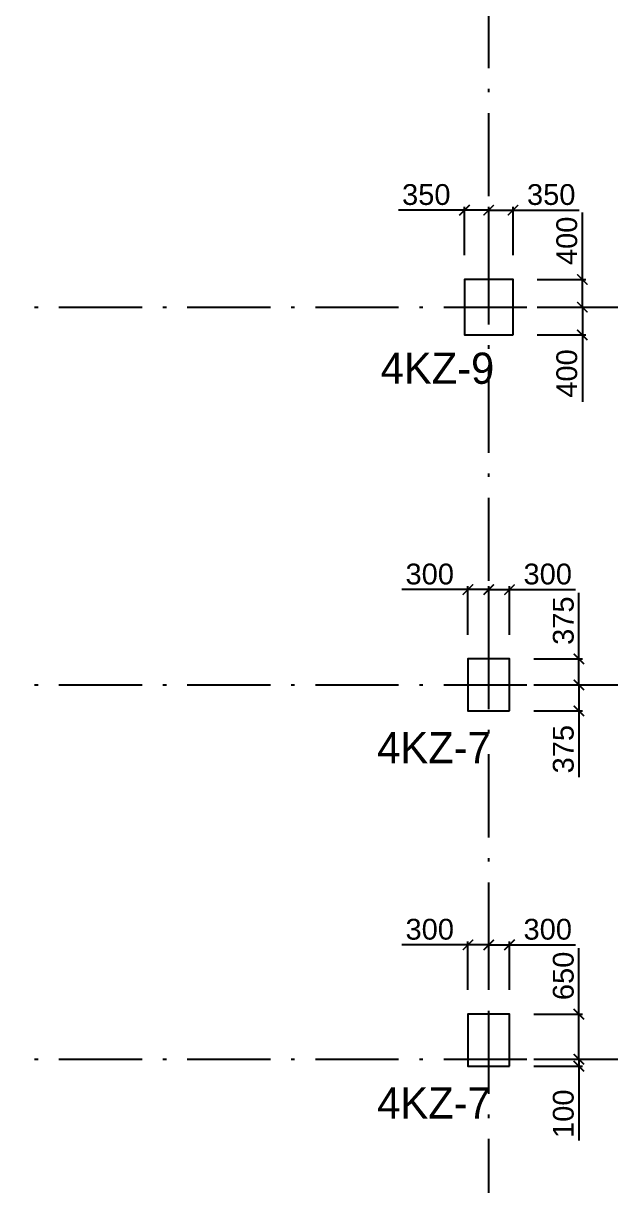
# Model space of a CAD drawing. Header units: millimetres. Extents: x -3831 to 465700, y 39900 to 106100.
# Drawn here: x 221686 to 230160, y 69774 to 86546 of the extents above; entities that cross this region are included whole.
import ezdxf

# ---------------------------------------------------------------- set-up
doc = ezdxf.new("R2010")
doc.units = ezdxf.units.MM
doc.linetypes.add('线型2', pattern=[1850, 1200, -300, 50, -300])
doc.layers.add('column_dim', color=90, linetype='Continuous')
doc.layers.add('DOTE', color=10, linetype='线型2')
doc.layers.add('S_Cl', color=2, linetype='Continuous', lineweight=25)
doc.layers.add('S_ColumFocus', color=2, linetype='Continuous', lineweight=9)
doc.styles.get("Standard").update_dxf_attribs({"font": 'arial.ttf'})
doc.styles.add('xxxx', font='RIF.ttf')
doc.dimstyles.new('ISO-25', dxfattribs={"dimtxt": 2.5, "dimasz": 2.5, "dimexe": 1.25, "dimexo": 0.625, "dimtad": 1, "dimtxsty": 'Standard', "dimcen": 2.5, "dimadec": 0, "dimazin": 0, "dimtfac": 1, "dimtmove": 0, "dimatfit": 3, "dimfxl": 1, "dimarcsym": 0})

# ---------------------------------------------------------------- blocks, each defined once
blk = doc.blocks.new('_ArchTick')
at = {"color": 0, "linetype": 'ByBlock', "const_width": 0.15}
blk.add_lwpolyline([(-0.5, -0.5), (0.5, 0.5)], dxfattribs=at)
blk = doc.blocks.new('*D1178')
at = {"layer": 'column_dim', "color": 0, "lineweight": -2, "transparency": 16777216}
for p, q in [((229100, 82450), (229800, 82450)), ((229750, 82450), (229750, 82050)), ((229100, 82050), (229800, 82050)), ((229750, 82050), (229750, 81086))]:
    blk.add_line(p, q, dxfattribs=at)
at = {"layer": 'Defpoints', "color": 0, "transparency": 16777216}
for p in [(228750, 82450), (229750, 82450), (228750, 82050)]:
    blk.add_point(p, dxfattribs=at)
at = {"layer": 'column_dim', "color": 0, "lineweight": -2, "transparency": 16777216, "xscale": 150, "yscale": 150, "zscale": 150}
for p, rotation in [((229750, 82450), 90), ((229750, 82050), 270)]:
    blk.add_blockref('_ArchTick', p, dxfattribs=dict(at, rotation=rotation))
at = {"layer": 'column_dim', "color": 7, "transparency": 16777216, "insert": (229527, 81493), "char_height": 300, "attachment_point": 5, "rotation": 90}
blk.add_mtext('400', dxfattribs=at)
blk = doc.blocks.new('*D1179')
at = {"layer": 'column_dim', "color": 0, "lineweight": -2, "transparency": 16777216}
for p, q in [((229750, 82850), (229750, 83814)), ((229100, 82850), (229800, 82850)), ((229750, 82450), (229750, 82850)), ((229100, 82450), (229800, 82450))]:
    blk.add_line(p, q, dxfattribs=at)
at = {"layer": 'Defpoints', "color": 0, "transparency": 16777216}
for p in [(228750, 82850), (228750, 82450), (229750, 82450)]:
    blk.add_point(p, dxfattribs=at)
at = {"layer": 'column_dim', "color": 0, "lineweight": -2, "transparency": 16777216, "xscale": 150, "yscale": 150, "zscale": 150}
for p, rotation in [((229750, 82850), 90), ((229750, 82450), 270)]:
    blk.add_blockref('_ArchTick', p, dxfattribs=dict(at, rotation=rotation))
at = {"layer": 'column_dim', "color": 7, "transparency": 16777216, "insert": (229527, 83407), "char_height": 300, "attachment_point": 5, "rotation": 90}
blk.add_mtext('400', dxfattribs=at)
blk = doc.blocks.new('*D1180')
at = {"layer": 'column_dim', "color": 0, "lineweight": -2, "transparency": 16777216}
for p, q in [((228400, 83200), (228400, 83900)), ((228750, 83200), (228750, 83900)), ((228400, 83850), (228750, 83850)), ((228750, 83850), (229702, 83850))]:
    blk.add_line(p, q, dxfattribs=at)
at = {"layer": 'Defpoints', "color": 0, "transparency": 16777216}
for p in [(228400, 83850), (228400, 82850), (228750, 82850)]:
    blk.add_point(p, dxfattribs=at)
at = {"layer": 'column_dim', "color": 0, "lineweight": -2, "transparency": 16777216, "xscale": 150, "yscale": 150, "zscale": 150, "rotation": 180}
blk.add_blockref('_ArchTick', (228400, 83850), dxfattribs=at)
at = {"layer": 'column_dim', "color": 0, "lineweight": -2, "transparency": 16777216, "xscale": 150, "yscale": 150, "zscale": 150}
blk.add_blockref('_ArchTick', (228750, 83850), dxfattribs=at)
at = {"layer": 'column_dim', "color": 7, "transparency": 16777216, "insert": (229301, 84073), "char_height": 300, "attachment_point": 5}
blk.add_mtext('350', dxfattribs=at)
blk = doc.blocks.new('*D1181')
at = {"layer": 'column_dim', "color": 0, "lineweight": -2, "transparency": 16777216}
for p, q in [((228050, 83200), (228050, 83900)), ((228400, 83200), (228400, 83900)), ((228050, 83850), (227098, 83850)), ((228400, 83850), (228050, 83850))]:
    blk.add_line(p, q, dxfattribs=at)
at = {"layer": 'Defpoints', "color": 0, "transparency": 16777216}
for p in [(228400, 83850), (228050, 82850), (228400, 82850)]:
    blk.add_point(p, dxfattribs=at)
at = {"layer": 'column_dim', "color": 0, "lineweight": -2, "transparency": 16777216, "xscale": 150, "yscale": 150, "zscale": 150, "rotation": 180}
blk.add_blockref('_ArchTick', (228050, 83850), dxfattribs=at)
at = {"layer": 'column_dim', "color": 0, "lineweight": -2, "transparency": 16777216, "xscale": 150, "yscale": 150, "zscale": 150}
blk.add_blockref('_ArchTick', (228400, 83850), dxfattribs=at)
at = {"layer": 'column_dim', "color": 7, "transparency": 16777216, "insert": (227499, 84073), "char_height": 300, "attachment_point": 5}
blk.add_mtext('350', dxfattribs=at)
blk = doc.blocks.new('*D1182')
at = {"layer": 'column_dim', "color": 0, "lineweight": -2, "transparency": 16777216}
for p, q in [((229050, 77000), (229750, 77000)), ((229700, 77000), (229700, 76625)), ((229050, 76625), (229750, 76625)), ((229700, 76625), (229700, 75670))]:
    blk.add_line(p, q, dxfattribs=at)
at = {"layer": 'Defpoints', "color": 0, "transparency": 16777216}
for p in [(228700, 77000), (229700, 77000), (228700, 76625)]:
    blk.add_point(p, dxfattribs=at)
at = {"layer": 'column_dim', "color": 0, "lineweight": -2, "transparency": 16777216, "xscale": 150, "yscale": 150, "zscale": 150}
for p, rotation in [((229700, 77000), 90), ((229700, 76625), 270)]:
    blk.add_blockref('_ArchTick', p, dxfattribs=dict(at, rotation=rotation))
at = {"layer": 'column_dim', "color": 7, "transparency": 16777216, "insert": (229477, 76073), "char_height": 300, "attachment_point": 5, "rotation": 90}
blk.add_mtext('375', dxfattribs=at)
blk = doc.blocks.new('*D1183')
at = {"layer": 'column_dim', "color": 0, "lineweight": -2, "transparency": 16777216}
for p, q in [((229700, 77375), (229700, 78330)), ((229050, 77375), (229750, 77375)), ((229700, 77000), (229700, 77375)), ((229050, 77000), (229750, 77000))]:
    blk.add_line(p, q, dxfattribs=at)
at = {"layer": 'Defpoints', "color": 0, "transparency": 16777216}
for p in [(228700, 77375), (228700, 77000), (229700, 77000)]:
    blk.add_point(p, dxfattribs=at)
at = {"layer": 'column_dim', "color": 0, "lineweight": -2, "transparency": 16777216, "xscale": 150, "yscale": 150, "zscale": 150}
for p, rotation in [((229700, 77375), 90), ((229700, 77000), 270)]:
    blk.add_blockref('_ArchTick', p, dxfattribs=dict(at, rotation=rotation))
at = {"layer": 'column_dim', "color": 7, "transparency": 16777216, "insert": (229477, 77927), "char_height": 300, "attachment_point": 5, "rotation": 90}
blk.add_mtext('375', dxfattribs=at)
blk = doc.blocks.new('*D1184')
at = {"layer": 'column_dim', "color": 0, "lineweight": -2, "transparency": 16777216}
for p, q in [((228400, 77725), (228400, 78425)), ((228400, 78375), (228700, 78375)), ((228700, 77725), (228700, 78425)), ((228700, 78375), (229652, 78375))]:
    blk.add_line(p, q, dxfattribs=at)
at = {"layer": 'Defpoints', "color": 0, "transparency": 16777216}
for p in [(228400, 78375), (228400, 77375), (228700, 77375)]:
    blk.add_point(p, dxfattribs=at)
at = {"layer": 'column_dim', "color": 0, "lineweight": -2, "transparency": 16777216, "xscale": 150, "yscale": 150, "zscale": 150, "rotation": 180}
blk.add_blockref('_ArchTick', (228400, 78375), dxfattribs=at)
at = {"layer": 'column_dim', "color": 0, "lineweight": -2, "transparency": 16777216, "xscale": 150, "yscale": 150, "zscale": 150}
blk.add_blockref('_ArchTick', (228700, 78375), dxfattribs=at)
at = {"layer": 'column_dim', "color": 7, "transparency": 16777216, "insert": (229251, 78598), "char_height": 300, "attachment_point": 5}
blk.add_mtext('300', dxfattribs=at)
blk = doc.blocks.new('*D1185')
at = {"layer": 'column_dim', "color": 0, "lineweight": -2, "transparency": 16777216}
for p, q in [((228100, 78375), (227148, 78375)), ((228100, 77725), (228100, 78425)), ((228400, 78375), (228100, 78375)), ((228400, 77725), (228400, 78425))]:
    blk.add_line(p, q, dxfattribs=at)
at = {"layer": 'Defpoints', "color": 0, "transparency": 16777216}
for p in [(228400, 78375), (228100, 77375), (228400, 77375)]:
    blk.add_point(p, dxfattribs=at)
at = {"layer": 'column_dim', "color": 0, "lineweight": -2, "transparency": 16777216, "xscale": 150, "yscale": 150, "zscale": 150, "rotation": 180}
blk.add_blockref('_ArchTick', (228100, 78375), dxfattribs=at)
at = {"layer": 'column_dim', "color": 0, "lineweight": -2, "transparency": 16777216, "xscale": 150, "yscale": 150, "zscale": 150}
blk.add_blockref('_ArchTick', (228400, 78375), dxfattribs=at)
at = {"layer": 'column_dim', "color": 7, "transparency": 16777216, "insert": (227549, 78598), "char_height": 300, "attachment_point": 5}
blk.add_mtext('300', dxfattribs=at)
blk = doc.blocks.new('*D1186')
at = {"layer": 'column_dim', "color": 0, "lineweight": -2, "transparency": 16777216}
for p, q in [((229700, 71600), (229700, 71750)), ((229050, 71600), (229750, 71600)), ((229050, 71500), (229750, 71500)), ((229700, 71600), (229700, 71500)), ((229700, 71500), (229700, 70426))]:
    blk.add_line(p, q, dxfattribs=at)
at = {"layer": 'Defpoints', "color": 0, "transparency": 16777216}
for p in [(228700, 71600), (228700, 71500), (229700, 71600)]:
    blk.add_point(p, dxfattribs=at)
at = {"layer": 'column_dim', "color": 0, "lineweight": -2, "transparency": 16777216, "xscale": 150, "yscale": 150, "zscale": 150}
for p, rotation in [((229700, 71600), 270), ((229700, 71500), 90)]:
    blk.add_blockref('_ArchTick', p, dxfattribs=dict(at, rotation=rotation))
at = {"layer": 'column_dim', "color": 7, "transparency": 16777216, "insert": (229477, 70813), "char_height": 300, "attachment_point": 5, "rotation": 90}
blk.add_mtext('100', dxfattribs=at)
blk = doc.blocks.new('*D1187')
at = {"layer": 'column_dim', "color": 0, "lineweight": -2, "transparency": 16777216}
for p, q in [((229700, 72250), (229700, 73203)), ((229050, 72250), (229750, 72250)), ((229700, 71600), (229700, 72250)), ((229050, 71600), (229750, 71600))]:
    blk.add_line(p, q, dxfattribs=at)
at = {"layer": 'Defpoints', "color": 0, "transparency": 16777216}
for p in [(228700, 72250), (228700, 71600), (229700, 71600)]:
    blk.add_point(p, dxfattribs=at)
at = {"layer": 'column_dim', "color": 0, "lineweight": -2, "transparency": 16777216, "xscale": 150, "yscale": 150, "zscale": 150}
for p, rotation in [((229700, 72250), 90), ((229700, 71600), 270)]:
    blk.add_blockref('_ArchTick', p, dxfattribs=dict(at, rotation=rotation))
at = {"layer": 'column_dim', "color": 7, "transparency": 16777216, "insert": (229477, 72802), "char_height": 300, "attachment_point": 5, "rotation": 90}
blk.add_mtext('650', dxfattribs=at)
blk = doc.blocks.new('*D1188')
at = {"layer": 'column_dim', "color": 0, "lineweight": -2, "transparency": 16777216}
for p, q in [((228400, 72600), (228400, 73300)), ((228700, 72600), (228700, 73300)), ((228400, 73250), (228700, 73250)), ((228700, 73250), (229652, 73250))]:
    blk.add_line(p, q, dxfattribs=at)
at = {"layer": 'Defpoints', "color": 0, "transparency": 16777216}
for p in [(228400, 73250), (228400, 72250), (228700, 72250)]:
    blk.add_point(p, dxfattribs=at)
at = {"layer": 'column_dim', "color": 0, "lineweight": -2, "transparency": 16777216, "xscale": 150, "yscale": 150, "zscale": 150, "rotation": 180}
blk.add_blockref('_ArchTick', (228400, 73250), dxfattribs=at)
at = {"layer": 'column_dim', "color": 0, "lineweight": -2, "transparency": 16777216, "xscale": 150, "yscale": 150, "zscale": 150}
blk.add_blockref('_ArchTick', (228700, 73250), dxfattribs=at)
at = {"layer": 'column_dim', "color": 7, "transparency": 16777216, "insert": (229251, 73473), "char_height": 300, "attachment_point": 5}
blk.add_mtext('300', dxfattribs=at)
blk = doc.blocks.new('*D1189')
at = {"layer": 'column_dim', "color": 0, "lineweight": -2, "transparency": 16777216}
for p, q in [((228100, 72600), (228100, 73300)), ((228400, 72600), (228400, 73300)), ((228100, 73250), (227148, 73250)), ((228400, 73250), (228100, 73250))]:
    blk.add_line(p, q, dxfattribs=at)
at = {"layer": 'Defpoints', "color": 0, "transparency": 16777216}
for p in [(228400, 73250), (228100, 72250), (228400, 72250)]:
    blk.add_point(p, dxfattribs=at)
at = {"layer": 'column_dim', "color": 0, "lineweight": -2, "transparency": 16777216, "xscale": 150, "yscale": 150, "zscale": 150, "rotation": 180}
blk.add_blockref('_ArchTick', (228100, 73250), dxfattribs=at)
at = {"layer": 'column_dim', "color": 0, "lineweight": -2, "transparency": 16777216, "xscale": 150, "yscale": 150, "zscale": 150}
blk.add_blockref('_ArchTick', (228400, 73250), dxfattribs=at)
at = {"layer": 'column_dim', "color": 7, "transparency": 16777216, "insert": (227549, 73473), "char_height": 300, "attachment_point": 5}
blk.add_mtext('300', dxfattribs=at)

msp = doc.modelspace()

# ---------------------------------------------------------------- linework, layer by layer
at = {"layer": 'DOTE'}
for p, q in [((228400, 60000), (228400, 101300)), ((200000, 82450), (272500, 82450)), ((200000, 77000), (272500, 77000)), ((200000, 71600), (272500, 71600))]:
    msp.add_line(p, q, dxfattribs=at)
at = {"layer": 'S_Cl'}
for points in [[(228750, 82050), (228750, 82850), (228050, 82850), (228050, 82050)], [(228700, 76625), (228700, 77375), (228100, 77375), (228100, 76625)], [(228700, 71500), (228700, 72250), (228100, 72250), (228100, 71500)]]:
    msp.add_lwpolyline(points, close=True, dxfattribs=at)

# ---------------------------------------------------------------- texts
at = {"layer": 'S_ColumFocus', "char_height": 450, "attachment_point": 1, "style": 'xxxx'}
for s, insert, width in [('4KZ-9', (226840.98346, 81794.37245), 845.875), ('4KZ-7', (226790.98346, 76319.37245), 854.25), ('4KZ-7', (226790.98346, 71194.37245), 845.875)]:
    msp.add_mtext(s, dxfattribs=dict(at, insert=insert, width=width))

# ---------------------------------------------------------------- dimensions: what is measured, and where the dimension line sits
at = {"layer": 'column_dim'}
for p1, p2, distance, picture, middle in [((228050, 82850), (228400, 82850), 1000, '*D1181', (227499.20191, 84073.27422)), ((228750, 82850), (228400, 82850), -1000, '*D1180', (229300.79809, 84073.27422)), ((228750, 82850), (228750, 82450), 1000, '*D1179', (229526.8281, 83406.93724)), ((228750, 82050), (228750, 82450), -1000, '*D1178', (229526.8281, 81493.06276)), ((228100, 77375), (228400, 77375), 1000, '*D1185', (227549.20191, 78598.27422)), ((228700, 77375), (228400, 77375), -1000, '*D1184', (229250.79809, 78598.27422)), ((228700, 77375), (228700, 77000), 1000, '*D1183', (229476.72578, 77927.4352)), ((228700, 76625), (228700, 77000), -1000, '*D1182', (229476.72578, 76072.5648)), ((228100, 72250), (228400, 72250), 1000, '*D1189', (227549.20191, 73473.27422)), ((228700, 72250), (228400, 72250), -1000, '*D1188', (229250.79809, 73473.27422)), ((228700, 72250), (228700, 71600), 1000, '*D1187', (229476.8281, 72801.71896)), ((228700, 71500), (228700, 71600), -1000, '*D1186', (229476.8281, 70813.21965))]:
    dim = msp.add_aligned_dim(p1=p1, p2=p2, distance=distance, dimstyle='ISO-25', override={"dimtxt": 300, "dimasz": 150, "dimexe": 50, "dimexo": 350, "dimgap": 70, "dimjust": 1, "dimblk1": 'ArchTick', "dimblk2": 'ArchTick', "dimsah": 1, "dimclrt": 7}, dxfattribs=at)
    dim.commit()
    dim.dimension.update_dxf_attribs({"geometry": picture, "text_midpoint": middle})

doc.saveas('drawing.dxf')
